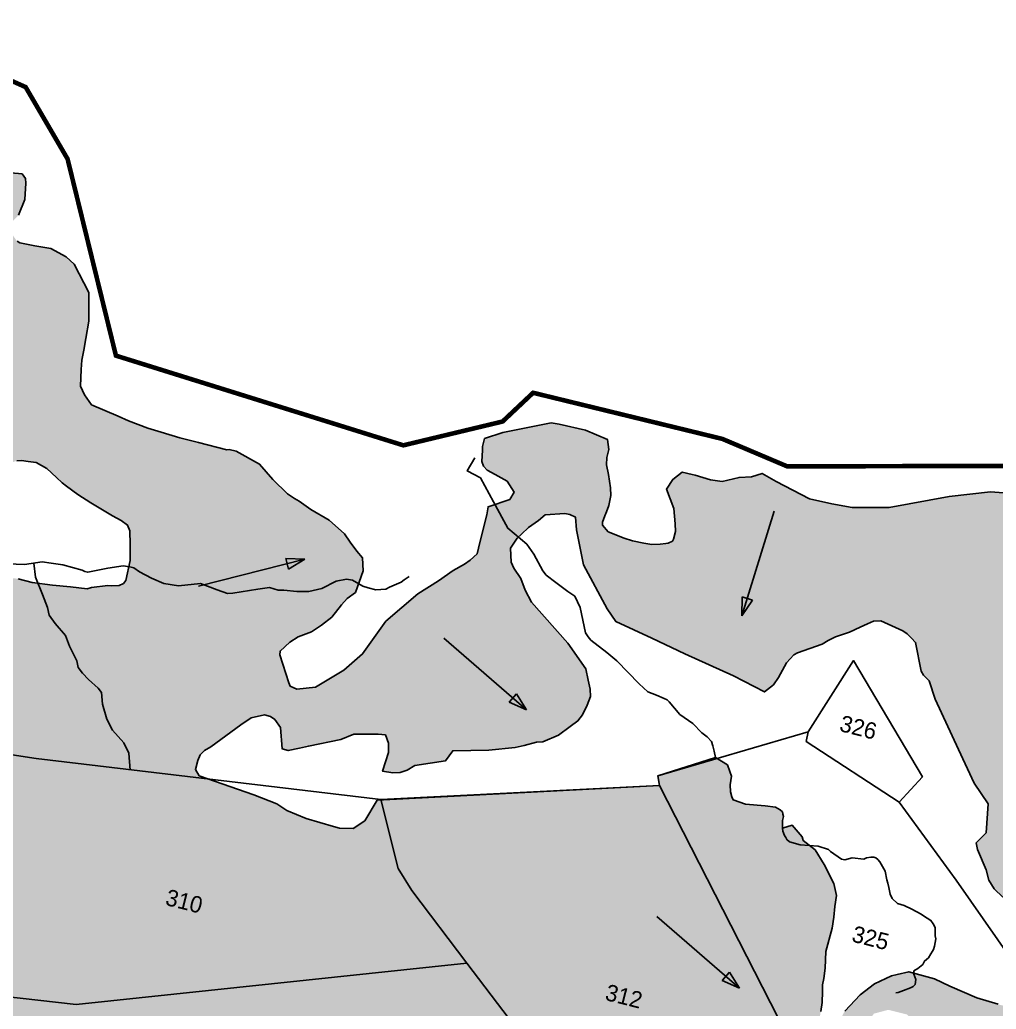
# Model space of a CAD drawing. Header units: metres. Extents: x 280662 to 285650, y 2029064 to 2031945.
# Drawn here: x 282844 to 283896, y 2030566 to 2031634 of the extents above; entities that cross this region are included whole.
import ezdxf
from ezdxf.enums import TextEntityAlignment as Align

# ---------------------------------------------------------------- set-up
doc = ezdxf.new("R2010")
doc.units = ezdxf.units.M
doc.header["$MEASUREMENT"] = 0
for name, color, linetype in [('LINE_WATER', 4, 'Continuous'), ('POLY_HATCH', 12, 'Continuous'), ('POLY_PARCEL', 6, 'Continuous'), ('SYM_ARROW', 1, 'Continuous'), ('TEXT_PARCEL', 7, 'Continuous'), ('V_BOUND_LINE', 7, 'Continuous')]:
    doc.layers.add(name, color=color, linetype=linetype)
doc.styles.add('TEXT_MAP', font='KRDEV050.TTF', dxfattribs={"height": 2.5})
pattern_1 = [(0, (286838.848, 2030038.3504), (1.25, 1.25), [1.25, -1.25]), (90, (286840.098, 2030038.3504), (-1.25, 1.25), [1.25, -1.25])]

# ---------------------------------------------------------------- blocks, each defined once
blk = doc.blocks.new('ARROWASPECT')
h = blk.add_hatch(color=256)
h.paths.add_polyline_path([(2.85, -2.85), (3.72, -1.98), (0, 0)])
h.paths.add_polyline_path([(0, 0), (1.98, -3.72), (2.85, -2.85)])
for points in [[(0, 0), (17.15, -17.15)], [(0, 0), (1.98, -3.72)], [(0, 0), (3.72, -1.98)], [(3.72, -1.98), (1.98, -3.72)]]:
    blk.add_lwpolyline(points)
blk = doc.blocks.new('122256566')
at = {"layer": 'POLY_HATCH'}
h = blk.add_hatch(dxfattribs=at)
h.set_pattern_fill('ZIGZAG', color=256, scale=10, style=0)
h.set_pattern_definition(pattern_1)
h.paths.add_polyline_path([(287012.55, 2030296.61), (287011.14, 2030296.61), (287008.99, 2030296.69), (287007.47, 2030296.77), (287005.23, 2030297.01), (287004.03, 2030297.25), (287000.91, 2030297.73), (286999.88, 2030298.61), (286999.24, 2030299.41), (286998.84, 2030301.17), (286998.68, 2030302.21), (286998.6, 2030303.32), (286998.52, 2030304.6), (286998.36, 2030306.52), (286997.59, 2030309.53), (286995.28, 2030312.16), (286994.24, 2030312.72), (286992.4, 2030313.2), (286990.64, 2030313.04), (286988.96, 2030312.96), (286988.64, 2030313.04), (286987.6, 2030313.92), (286987.44, 2030314.56), (286987.68, 2030315.12), (286988.08, 2030315.84), (286988.32, 2030317.68), (286988, 2030319.43), (286987.84, 2030319.91), (286987.36, 2030320.31), (286984.89, 2030319.91), (286983.69, 2030320.31), (286982.73, 2030320.79), (286982.57, 2030321.91), (286981.93, 2030323.83), (286982.73, 2030324.3), (286984.73, 2030325.66), (286983.77, 2030327.26), (286982.97, 2030327.66), (286979.45, 2030328.14), (286977.61, 2030328.22), (286977.37, 2030328.22), (286976.34, 2030328.38), (286975.62, 2030328.38), (286975.22, 2030328.38), (286973.3, 2030328.54), (286973.14, 2030328.54), (286972.02, 2030328.78), (286970.66, 2030329.5), (286970.02, 2030329.74), (286967.46, 2030330.38), (286964.91, 2030331.17), (286962.35, 2030331.33), (286962.11, 2030329.02), (286961.95, 2030325.5), (286962.03, 2030325.42), (286964.11, 2030325.34), (286966.11, 2030325.18), (286967.86, 2030325.18), (286969.94, 2030325.18), (286973.3, 2030325.18), (286975.3, 2030325.18), (286975.86, 2030325.18), (286976.26, 2030325.02), (286976.81, 2030324.7), (286977.05, 2030324.54), (286976.65, 2030324.07), (286975.7, 2030323.19), (286973.86, 2030321.91), (286971.86, 2030320.07), (286972.74, 2030318.95), (286972.18, 2030316.52), (286969.24, 2030301.73), (286970.41, 2030301.51), (286971.05, 2030301.19), (286971.93, 2030301.11), (286972.41, 2030301.11), (286973.37, 2030301.19), (286974.73, 2030301.75), (286975.61, 2030302.31), (286976.25, 2030302.79), (286977.05, 2030303.5), (286977.92, 2030304.38), (286978.8, 2030305.34), (286979.36, 2030305.98), (286980.08, 2030306.94), (286980.64, 2030307.5), (286981.28, 2030308.14), (286982.08, 2030309.1), (286984, 2030311.33), (286985.92, 2030309.66), (286983.6, 2030307.42), (286980.56, 2030303.5), (286978.72, 2030300.71), (286978.32, 2030300.07), (286978, 2030299.35), (286976.89, 2030297.91), (286976.25, 2030297.11), (286975.93, 2030296.32), (286975.05, 2030294.88), (286974.57, 2030294.16), (286974.09, 2030293.36), (286973.85, 2030292.64), (286973.53, 2030291.92), (286972.25, 2030290.32), (286971.85, 2030289.37), (286971.44, 2030288.45), (286971.52, 2030286.13), (286971.6, 2030284.86), (286972.08, 2030283.58), (286972.4, 2030283.02), (286972.88, 2030281.98), (286973.44, 2030281.26), (286973.92, 2030280.86), (286974.72, 2030280.38), (286976.64, 2030279.98), (286977.92, 2030279.98), (286979.36, 2030279.9), (286980.87, 2030279.9), (286983.51, 2030279.9), (286985.35, 2030279.9), (286987.03, 2030279.9), (286987.91, 2030280.06), (286988.71, 2030280.3), (286989.35, 2030280.46), (286989.9, 2030280.78), (286991.26, 2030281.1), (286992.54, 2030281.5), (286993.15, 2030282.54), (286992.51, 2030283.82), (286992.19, 2030284.62), (286991.95, 2030285.18), (286991.87, 2030286.46), (286991.95, 2030287.25), (286992.19, 2030287.65), (286992.59, 2030288.21), (286993.15, 2030288.85), (286993.71, 2030289.33), (286994.51, 2030289.81), (286994.99, 2030289.97), (286995.71, 2030290.05), (286996.59, 2030290.13), (286997.87, 2030289.81), (286999.15, 2030289.09), (286999.87, 2030288.69), (287000.42, 2030288.45), (287001.86, 2030287.89), (287003.46, 2030287.33), (287006.1, 2030286.54), (287007.14, 2030286.3), (287007.94, 2030285.98), (287008.34, 2030285.42), (287008.74, 2030283.98), (287009.14, 2030282.3), (287009.22, 2030280.06), (287009.06, 2030279.67), (287008.66, 2030279.35), (287007.86, 2030279.11), (287007.46, 2030279.03), (287005.78, 2030278.39), (287005.38, 2030278.15), (287003.54, 2030277.91), (287001.62, 2030277.59), (286999.39, 2030277.35), (286997.79, 2030277.35), (286997.15, 2030277.27), (286996.03, 2030277.19), (286994.99, 2030277.19), (286995.05, 2030276.59), (286995.05, 2030275), (286995.37, 2030271.96), (286995.93, 2030268.29), (286996.01, 2030266.13), (286996.09, 2030264.37), (286996.01, 2030262.54), (286996.17, 2030260.22), (286996.78, 2030258.07), (286994.24, 2030257.82), (286994.89, 2030253.83), (286994.25, 2030253.75), (286993.53, 2030253.75), (286993.21, 2030253.83), (286989.85, 2030254.07), (286989.61, 2030254.15), (286988.17, 2030254.15), (286985.78, 2030253.27), (286984.34, 2030251.75), (286984.02, 2030251.35), (286983.3, 2030250.47), (286982.58, 2030249.68), (286982.1, 2030249.04), (286980.5, 2030248.48), (286979.62, 2030248.08), (286978.1, 2030247.6), (286976.83, 2030247.6), (286975.95, 2030247.6), (286975.79, 2030247.68), (286974.67, 2030247.84), (286974.35, 2030247.84), (286973.3, 2030248.45), (286972.75, 2030249.28), (286972.43, 2030249.6), (286972.11, 2030249.99), (286971.63, 2030250.55), (286971.23, 2030251.03), (286970.91, 2030251.19), (286969.39, 2030251.67), (286967.48, 2030251.91), (286966.12, 2030251.91), (286964.6, 2030252.15), (286964.2, 2030252.23), (286963.56, 2030252.39), (286963, 2030252.55), (286962.52, 2030252.79), (286962.2, 2030253.03), (286961.88, 2030253.43), (286961.96, 2030254.95), (286962.04, 2030255.59), (286962.12, 2030256.07), (286962.6, 2030256.94), (286963.16, 2030257.58), (286963.64, 2030258.14), (286964.28, 2030258.78), (286965.16, 2030259.5), (286966.52, 2030259.82), (286966.76, 2030259.66), (286967.4, 2030259.02), (286967.79, 2030258.22), (286968.03, 2030257.5), (286968.51, 2030255.83), (286968.91, 2030255.51), (286969.23, 2030255.75), (286969.31, 2030255.91), (286969.47, 2030256.31), (286969.63, 2030257.5), (286969.63, 2030258.27), (286970.27, 2030259.18), (286970.75, 2030260.14), (286971.15, 2030260.54), (286971.71, 2030261.18), (286972.27, 2030261.58), (286972.99, 2030262.14), (286973.87, 2030262.38), (286974.19, 2030262.3), (286974.51, 2030262.22), (286974.91, 2030261.98), (286975.47, 2030261.58), (286975.87, 2030261.42), (286976.27, 2030261.1), (286976.75, 2030260.38), (286977.31, 2030259.98), (286978.66, 2030259.74), (286979.06, 2030259.9), (286980.1, 2030260.3), (286980.98, 2030260.78), (286981.54, 2030261.18), (286982.1, 2030261.58), (286982.9, 2030262.14), (286983.46, 2030262.54), (286984.82, 2030263.49), (286985.62, 2030263.97), (286986.42, 2030264.37), (286987.06, 2030264.53), (286987.93, 2030264.93), (286988.65, 2030265.17), (286989.45, 2030265.41), (286990.33, 2030265.73), (286990.81, 2030265.97), (286991.29, 2030266.37), (286991.77, 2030266.77), (286992.09, 2030267.89), (286992.39, 2030269.5), (286991.91, 2030269.74), (286991.59, 2030269.98), (286991.27, 2030270.3), (286990.87, 2030270.7), (286990.31, 2030271.18), (286990.07, 2030271.42), (286989.11, 2030272.14), (286988.55, 2030272.54), (286987.51, 2030272.86), (286986.95, 2030273.09), (286986.63, 2030273.25), (286986.15, 2030273.41), (286985.27, 2030273.65), (286984.39, 2030273.89), (286983.03, 2030274.13), (286981.92, 2030274.29), (286980.64, 2030274.45), (286979.36, 2030274.45), (286978.4, 2030274.45), (286977.2, 2030274.53), (286976.16, 2030274.61), (286975.6, 2030274.77), (286974.64, 2030275.01), (286974.24, 2030275.17), (286973.04, 2030275.57), (286972.64, 2030275.89), (286972.17, 2030276.21), (286971.53, 2030276.61), (286970.89, 2030277.25), (286970.49, 2030277.73), (286969.13, 2030278.37), (286968.57, 2030278.53), (286968.41, 2030278.21), (286968.25, 2030277.81), (286967.85, 2030277.01), (286967.13, 2030276.61), (286966.33, 2030276.21), (286965.85, 2030275.97), (286964.57, 2030275.73), (286964.01, 2030275.57), (286963.69, 2030275.41), (286962.65, 2030275.25), (286961.46, 2030275.01), (286959.86, 2030274.85), (286957.86, 2030274.37), (286954.74, 2030273.09), (286953.78, 2030271.74), (286952.03, 2030270.06), (286950.99, 2030267.1), (286948.82, 2030260.29), (286948.18, 2030257.26), (286947.54, 2030254.78), (286947.54, 2030253.34), (286947.78, 2030250.07), (286948.26, 2030246.47), (286949.3, 2030244), (286949.94, 2030243.2), (286950.26, 2030242.64), (286951.37, 2030241.76), (286952.65, 2030241.28), (286953.53, 2030241.04), (286953.13, 2030238.91), (286952.41, 2030237.55), (286951.53, 2030235.4), (286950.81, 2030232.36), (286950.81, 2030230.45), (286950.81, 2030229.81), (286951.37, 2030227.57), (286952.33, 2030226.05), (286952.73, 2030225.65), (286954.65, 2030224.85), (286955.21, 2030224.13), (286955.29, 2030223.74), (286955.37, 2030222.86), (286954.89, 2030221.1), (286954.01, 2030219.9), (286954.89, 2030218.94), (286957.05, 2030216.71), (286959.21, 2030215.91), (286961.6, 2030215.03), (286963.28, 2030214.79), (286964.16, 2030214.63), (286964.72, 2030214.63), (286965.68, 2030214.79), (286966.32, 2030215.03), (286966.72, 2030215.11), (286967.04, 2030215.19), (286968.56, 2030215.35), (286969.52, 2030215.35), (286970.32, 2030215.03), (286972.2, 2030214.3), (286972.68, 2030214.7), (286973.32, 2030215.25), (286974.04, 2030215.89), (286974.84, 2030217.01), (286975.64, 2030217.65), (286976.04, 2030217.97), (286976.6, 2030218.21), (286976.92, 2030218.21), (286977.4, 2030218.29), (286978.04, 2030218.21), (286978.76, 2030217.17), (286979.15, 2030216.37), (286979.47, 2030216.13), (286980.11, 2030215.89), (286981.31, 2030215.65), (286982.35, 2030215.65), (286982.99, 2030215.65), (286983.63, 2030215.73), (286984.27, 2030215.89), (286985.31, 2030215.89), (286986.03, 2030215.89), (286986.83, 2030215.81), (286987.39, 2030215.81), (286988.27, 2030215.89), (286988.83, 2030215.89), (286989.3, 2030215.97), (286989.86, 2030216.13), (286990.58, 2030216.29), (286991.38, 2030216.61), (286993.06, 2030216.69), (286993.86, 2030216.77), (286995.3, 2030216.77), (286995.78, 2030216.77), (286997.78, 2030216.61), (286999.13, 2030216.62), (286999.93, 2030217.51), (287001.77, 2030218.09), (287003.46, 2030218.51), (287005.19, 2030218.93), (287008.23, 2030219.96), (287010.43, 2030220.77), (287011.9, 2030221.4), (287013.22, 2030222.09)])
h = blk.add_hatch(dxfattribs=at)
h.set_pattern_fill('ZIGZAG', color=256, scale=10, style=0)
h.set_pattern_definition(pattern_1)
h.paths.add_polyline_path([(287094.31, 2030253.06), (287094.2, 2030254.06), (287093.94, 2030255.22), (287093.78, 2030255.95), (287093.73, 2030256.64), (287093.62, 2030257.79), (287093.24, 2030259.56), (287093.29, 2030262.19), (287093.18, 2030263.4), (287092.97, 2030264.55), (287092.87, 2030265.76), (287092.24, 2030266.97), (287090.71, 2030268.71), (287089.4, 2030270.02), (287087.87, 2030270.71), (287087.66, 2030271.07), (287086.29, 2030272.02), (287085.35, 2030271.45), (287085.12, 2030272.27), (287085.12, 2030272.72), (287085.02, 2030272.93), (287084.89, 2030273.17), (287084.62, 2030273.31), (287084.03, 2030273.49), (287082.9, 2030273.36), (287080.77, 2030272.99), (287079.36, 2030273.13), (287079.14, 2030273.4), (287078.86, 2030273.9), (287078.64, 2030274.62), (287078.55, 2030275.58), (287078.27, 2030276.03), (287077.82, 2030276.66), (287076.37, 2030277.12), (287070.76, 2030273.66), (287071.2, 2030272.67), (287041.73, 2030263.55), (287040.95, 2030261.04), (287039.94, 2030259.92), (287038.49, 2030259.58), (287037.81, 2030259.58), (287034.68, 2030259.69), (287032.43, 2030260.03), (287031.2, 2030260.48), (287028.51, 2030260.81), (287022.23, 2030261.37), (287021.67, 2030261.93), (287021.67, 2030262.94), (287021.78, 2030263.61), (287022.12, 2030264.17), (287022.68, 2030264.73), (287025.26, 2030267.87), (287026.16, 2030268.88), (287027.5, 2030269.55), (287028.17, 2030269.55), (287028.73, 2030269.33), (287029.52, 2030268.66), (287030.3, 2030266.42), (287030.98, 2030266.42), (287032.1, 2030266.98), (287032.99, 2030267.42), (287036.25, 2030268.99), (287037.48, 2030269.89), (287040.06, 2030270.56), (287040.84, 2030270.67), (287041.4, 2030269.89), (287041.63, 2030268.88), (287041.51, 2030266.75), (287042.64, 2030266.86), (287043.42, 2030267.09), (287044.09, 2030267.54), (287044.77, 2030268.21), (287047.9, 2030269.55), (287048.38, 2030270.81), (287052.19, 2030271.82), (287054.88, 2030272.83), (287055.78, 2030273.28), (287057.01, 2030273.95), (287057.68, 2030274.17), (287059.14, 2030275.29), (287060.15, 2030276.52), (287060.82, 2030277.31), (287061.16, 2030278.09), (287061.38, 2030279.21), (287061.5, 2030280.22), (287061.27, 2030281.01), (287060.82, 2030281.9), (287060.26, 2030283.02), (287057.68, 2030285.26), (287052.75, 2030288.63), (287051.74, 2030289.75), (287050.96, 2030290.87), (287049.95, 2030291.76), (287049.5, 2030292.32), (287049.05, 2030293.78), (287049.5, 2030295.01), (287049.84, 2030295.57), (287050.4, 2030296.47), (287051.29, 2030297.48), (287051.85, 2030298.26), (287053.87, 2030298.93), (287054.43, 2030298.93), (287055.1, 2030298.82), (287055.55, 2030297.48), (287057.23, 2030294), (287060.93, 2030289.97), (287062.17, 2030288.85), (287066.43, 2030288.07), (287070.35, 2030287.28), (287076.07, 2030286.27), (287079.77, 2030285.38), (287080.55, 2030286.38), (287080.89, 2030287.28), (287081.34, 2030289.07), (287081.9, 2030290.08), (287082.23, 2030290.42), (287084.59, 2030291.99), (287085.15, 2030292.55), (287085.82, 2030293.11), (287086.49, 2030293.56), (287087.17, 2030294), (287088.18, 2030294.79), (287088.85, 2030295.35), (287089.41, 2030295.8), (287090.19, 2030296.02), (287092.77, 2030295.57), (287093.33, 2030295.35), (287093.89, 2030295.01), (287094.45, 2030294.68), (287095.8, 2030291.76), (287096.14, 2030291.43), (287096.92, 2030290.98), (287098.04, 2030289.19), (287101.85, 2030284.48), (287104.43, 2030281.34), (287106.45, 2030279.55), (287107.01, 2030276.41), (287106.23, 2030275.07), (287106.56, 2030274.4), (287108.02, 2030272.49), (287108.58, 2030271.48), (287109.36, 2030270.7), (287110.49, 2030270.03), (287112.06, 2030268.79), (287112.62, 2030268.46), (287113.18, 2030267.9), (287113.63, 2030265.88), (287114.4, 2030265.4), (287116.88, 2030265.64), (287121.12, 2030266.44), (287123.91, 2030267.8), (287123.91, 2030268.2), (287123.91, 2030268.84), (287123.36, 2030270.67), (287123.12, 2030272.35), (287122.96, 2030273.47), (287123.04, 2030274.19), (287123.91, 2030275.23), (287125.75, 2030277.07), (287126.79, 2030278.18), (287128.15, 2030275.55), (287131.27, 2030271.07), (287134.62, 2030268.44), (287137.87, 2030267.4), (287140.11, 2030267.56), (287141.31, 2030267.72), (287142.99, 2030268.04), (287144.34, 2030268.28), (287146.18, 2030268.52), (287146.98, 2030268.36), (287148.74, 2030267.8), (287151.3, 2030266.45), (287153.22, 2030266.05), (287154.41, 2030265.97), (287155.05, 2030266.21), (287156.25, 2030266.45), (287157.77, 2030266.29), (287158.42, 2030263.53), (287160.18, 2030263.15), (287160.49, 2030263.73), (287161.21, 2030263.89), (287161.61, 2030263.97), (287162.01, 2030264.13), (287162.73, 2030264.53), (287163.21, 2030264.77), (287164, 2030265.25), (287164.72, 2030265.57), (287165.6, 2030265.97), (287166.56, 2030266.69), (287167.2, 2030267.09), (287168.4, 2030267.72), (287169.51, 2030268.61), (287139.66, 2030313.76), (287137.06, 2030313.33), (287133.86, 2030312.46), (287131.63, 2030312.38), (287131.07, 2030312.54), (287130.43, 2030312.94), (287129.55, 2030313.57), (287127.98, 2030315.33), (287126.54, 2030314.05), (287124.54, 2030313.09), (287123.66, 2030312.54), (287122.63, 2030312.46), (287121.99, 2030312.69), (287121.67, 2030312.93), (287120.95, 2030313.73), (287120.07, 2030314.85), (287119.03, 2030315.65), (287117.59, 2030315.17), (287115.11, 2030313.81), (287112.24, 2030312.93), (287110.4, 2030312.85), (287107.36, 2030313.25), (287104.72, 2030312.93), (287102.09, 2030313.25), (287098.33, 2030312.62), (287094.09, 2030311.02), (287088.02, 2030308.22), (287084.1, 2030307.26), (287081.87, 2030307.1), (287079.39, 2030307.02), (287075.39, 2030307.98), (287073.67, 2030308.44), (287072.63, 2030307.81), (287071.35, 2030307.41), (287069.67, 2030306.53), (287068.39, 2030306.37), (287066.64, 2030306.45), (287066.32, 2030306.45), (287065.2, 2030306.45), (287064.4, 2030305.41), (287064, 2030304.21), (287065.28, 2030302.37), (287065.84, 2030300.78), (287066.08, 2030299.98), (287066.08, 2030298.92), (287065.6, 2030298.54), (287065.36, 2030298.46), (287064.8, 2030298.22), (287063.92, 2030297.98), (287063.04, 2030297.9), (287061.76, 2030297.82), (287060.8, 2030297.9), (287058.96, 2030298.14), (287058.17, 2030298.7), (287058.09, 2030299.02), (287058.17, 2030299.74), (287058.25, 2030300.22), (287058.32, 2030300.94), (287058.25, 2030302.05), (287058.01, 2030302.85), (287057.45, 2030304.21), (287056.97, 2030305.17), (287056.81, 2030305.97), (287056.81, 2030306.85), (287056.41, 2030307.89), (287053.85, 2030308.28), (287050.89, 2030308.21), (287050.01, 2030308.13), (287045.14, 2030305.81), (287043.38, 2030304.69), (287043.38, 2030303.81), (287043.46, 2030303.41), (287043.7, 2030302.21), (287044.02, 2030301.73), (287044.5, 2030301.42), (287045.46, 2030301.18), (287046.9, 2030300.78), (287047.94, 2030299.82), (287047.67, 2030298.93), (287045.59, 2030297.57), (287045.67, 2030296.69), (287045.67, 2030293.58), (287045.67, 2030292.3), (287045.11, 2030291.42), (287044.63, 2030290.86), (287043.59, 2030289.9), (287042.31, 2030288.39), (287040.47, 2030286.47), (287037.84, 2030282.72), (287036.24, 2030278.64), (287034.72, 2030276.4), (287032.16, 2030273.85), (287030.25, 2030273.13), (287029.45, 2030273.29), (287029.21, 2030273.61), (287027.53, 2030276.32), (287027.45, 2030276.72), (287028.25, 2030277.92), (287028.97, 2030278.72), (287030.25, 2030279.6), (287031.12, 2030280.56), (287032, 2030281.68), (287032.72, 2030283.27), (287033.12, 2030284.07), (287033.84, 2030284.95), (287034.08, 2030287.43), (287033.68, 2030288.79), (287032.88, 2030289.35), (287031.92, 2030290.14), (287031.12, 2030290.86), (287029.13, 2030291.9), (287026.89, 2030292.54), (287025.45, 2030293.1), (287024.89, 2030293.26), (287024.01, 2030293.58), (287022.09, 2030294.7), (287020.26, 2030295.97), (287017.46, 2030296.69), (287016.66, 2030296.69), (287016.42, 2030296.61), (287013.22, 2030296.61), (287012.55, 2030296.61), (287013.22, 2030222.09), (287013.53, 2030222.24), (287014.74, 2030222.67), (287015.85, 2030223.03), (287016.9, 2030223.4), (287018.48, 2030224.03), (287019, 2030224.19), (287019.69, 2030224.45), (287020.16, 2030224.61), (287021.37, 2030224.61), (287022.58, 2030224.14), (287024.37, 2030224.14), (287024.95, 2030224.03), (287026.05, 2030223.93), (287027, 2030224.03), (287027.47, 2030224.24), (287027.74, 2030224.45), (287027.95, 2030225.14), (287027.92, 2030225.59), (287027.39, 2030227.95), (287027.13, 2030229.42), (287027.39, 2030229.9), (287027.92, 2030230.27), (287028.71, 2030230.84), (287030.13, 2030231.95), (287032.12, 2030233.42), (287033.39, 2030233.95), (287035.18, 2030234.74), (287036.12, 2030235.05), (287037.54, 2030235.26), (287038.12, 2030235.26), (287039.71, 2030235.15), (287040.17, 2030234.68), (287040.35, 2030234.1), (287040.23, 2030233.42), (287039.8, 2030231.79), (287039.44, 2030230.06), (287039.75, 2030229.79), (287041.17, 2030228.37), (287042.38, 2030227.11), (287042.8, 2030227.01), (287043.33, 2030227.06), (287044.12, 2030227.16), (287045.75, 2030227.37), (287046.7, 2030227.53), (287047.12, 2030227.48), (287047.38, 2030227.32), (287047.49, 2030226.4), (287047.38, 2030225.4), (287047.12, 2030222.93), (287046.85, 2030222.29), (287045.91, 2030220.77), (287045.38, 2030220.03), (287044.64, 2030219.3), (287043.96, 2030218.93), (287043.07, 2030218.61), (287044.01, 2030218.09), (287044.64, 2030217.62), (287045.54, 2030217.88), (287045.96, 2030218.09), (287046.7, 2030218.67), (287047.12, 2030218.98), (287047.54, 2030219.51), (287047.91, 2030220.03), (287048.17, 2030220.82), (287048.38, 2030221.45), (287048.54, 2030222.19), (287048.64, 2030223.4), (287048.69, 2030224.35), (287048.8, 2030225.29), (287048.91, 2030225.66), (287049.43, 2030226.03), (287049.8, 2030226.4), (287050.38, 2030226.76), (287051.96, 2030228.08), (287055.76, 2030231.85), (287056.18, 2030232.16), (287057.23, 2030232.79), (287059.07, 2030234.16), (287059.6, 2030234.63), (287060.18, 2030235.42), (287061.07, 2030236.52), (287061.54, 2030237.21), (287061.86, 2030237.26), (287062.02, 2030237.21), (287062.23, 2030237.16), (287062.75, 2030236.74), (287062.91, 2030236.42), (287062.7, 2030234.89), (287062.49, 2030233.48), (287062.02, 2030231.37), (287060.86, 2030229.53), (287059.44, 2030228.69), (287060.97, 2030227.74), (287061.28, 2030227.85), (287061.65, 2030228.27), (287061.91, 2030228.59), (287062.33, 2030229.16), (287062.6, 2030229.58), (287062.86, 2030230.16), (287063.17, 2030230.85), (287063.44, 2030231.79), (287063.7, 2030232.63), (287063.81, 2030233.26), (287063.91, 2030234.05), (287063.91, 2030235.05), (287064.38, 2030236.84), (287064.86, 2030237.58), (287065.33, 2030239.52), (287066, 2030240.62), (287067.66, 2030239.35), (287068.7, 2030238.47), (287069.3, 2030238), (287071.3, 2030236.68), (287073.46, 2030235.26), (287074.46, 2030234.74), (287076.14, 2030234.37), (287077.3, 2030234.26), (287078.47, 2030234.2), (287078.83, 2030234.89), (287079.29, 2030235.53), (287079.08, 2030236.52), (287079.08, 2030236.89), (287079.14, 2030237.16), (287079.19, 2030237.63), (287079.4, 2030238.31), (287079.87, 2030238.89), (287080.24, 2030239.36), (287080.51, 2030239.47), (287081.08, 2030239.78), (287081.72, 2030240.1), (287082.24, 2030240.42), (287082.61, 2030240.63), (287083.03, 2030240.78), (287083.4, 2030240.94), (287084.03, 2030241.31), (287084.77, 2030241.83), (287084.98, 2030242.04), (287085.56, 2030242.52), (287087.45, 2030243.2), (287088.29, 2030243.57), (287089.82, 2030244.1), (287091.62, 2030245.12), (287091.99, 2030245.54), (287092.31, 2030246.02), (287093.67, 2030246.65), (287095.04, 2030247.54), (287096.2, 2030248.12), (287096.88, 2030248.75), (287097.78, 2030249.75), (287098.46, 2030250.43), (287099.09, 2030251.75), (287099.46, 2030252.96), (287099.99, 2030254.27), (287101.41, 2030255.06), (287103.51, 2030255.06), (287104.88, 2030254.32), (287107.35, 2030254.06), (287108.88, 2030253.43), (287112.09, 2030252.53), (287114.45, 2030252.32), (287117.22, 2030252.07), (287117.08, 2030253.32), (287117.19, 2030257.06), (287116.82, 2030258.06), (287116.29, 2030258.74), (287114.98, 2030258.58), (287112.87, 2030258.58), (287110.45, 2030258.69), (287107.3, 2030259.21), (287105.46, 2030259.58), (287102.56, 2030259.63), (287101.41, 2030259.05), (287100.83, 2030258.74), (287099.25, 2030257.42), (287098.04, 2030255.9), (287096.83, 2030253.74), (287096.2, 2030251.22), (287095.46, 2030250.06), (287094.88, 2030250.12), (287094.73, 2030250.33), (287094.57, 2030250.8), (287094.57, 2030251.27), (287094.36, 2030252.43)])
at = {"layer": 'LINE_WATER'}
for points in [[(287042.88, 2030302.38), (287042.42, 2030300.8), (287044, 2030300.41), (287046.01, 2030298.22), (287048.23, 2030295.82), (287050.68, 2030294.64), (287051.68, 2030293.78), (287053.08, 2030292.24), (287053.58, 2030291.88), (287054.76, 2030291.38), (287056.3, 2030290.75), (287057.16, 2030290.43), (287058.02, 2030289.39), (287059.25, 2030286.85), (287059.66, 2030286.48), (287060.02, 2030286.21), (287062.06, 2030285.35), (287063.33, 2030284.72), (287066.3, 2030282.87), (287067.44, 2030282.28), (287068.43, 2030282.15), (287069.34, 2030282.01), (287069.7, 2030281.92), (287069.98, 2030281.79), (287071.43, 2030280.74), (287073.06, 2030280.11), (287074.24, 2030279.38), (287074.92, 2030279.11), (287075.51, 2030278.7), (287075.78, 2030278.3), (287076.05, 2030277.75), (287076.37, 2030277.12), (287077.82, 2030276.66), (287078.27, 2030276.03), (287078.55, 2030275.58), (287078.64, 2030274.62), (287078.86, 2030273.9), (287079.14, 2030273.4), (287079.36, 2030273.13), (287080.77, 2030272.99), (287082.9, 2030273.36), (287084.03, 2030273.49), (287084.62, 2030273.31), (287084.89, 2030273.17), (287085.12, 2030272.72), (287085.12, 2030272.27), (287085.35, 2030271.45), (287085.48, 2030271.13), (287085.76, 2030270.73), (287085.94, 2030270.55), (287086.12, 2030270.36), (287086.44, 2030270.18), (287087.66, 2030270.14), (287089.61, 2030270.5), (287090.79, 2030270.41), (287091.06, 2030270.27), (287092.42, 2030269.73), (287092.79, 2030269.77), (287093.51, 2030270.18), (287094.78, 2030270.36), (287095.01, 2030270.55), (287095.46, 2030270.73), (287095.78, 2030270.82), (287096, 2030270.82), (287096.28, 2030270.68), (287096.55, 2030270.5), (287097.36, 2030269.65), (287097.77, 2030268.79), (287097.95, 2030268.43), (287098.17, 2030268.02), (287098.49, 2030267.34), (287098.85, 2030266.94), (287099.53, 2030266.57), (287100.3, 2030266.53), (287101.21, 2030266.35), (287102.3, 2030266.07), (287102.62, 2030265.94), (287103.52, 2030265.67), (287103.84, 2030265.35), (287104.16, 2030265.03), (287104.2, 2030264.9), (287104.39, 2030264.13), (287104.52, 2030263.85), (287104.57, 2030263.45), (287104.57, 2030263.04), (287104.57, 2030262.67), (287104.52, 2030262.45), (287104.39, 2030262.13), (287104.25, 2030261.63), (287103.93, 2030261.18), (287103.84, 2030260.77), (287103.43, 2030260.23), (287103.07, 2030259.86), (287103.16, 2030259.5), (287103.52, 2030259), (287103.57, 2030258.46), (287103.43, 2030258.19), (287103.16, 2030257.96), (287102.48, 2030257.51), (287101.98, 2030257.15), (287101.76, 2030257.05)], [(286995.35, 2030278.44), (286998.09, 2030279.04), (286999.89, 2030279.8), (287000.88, 2030279.91), (287002.14, 2030280.02), (287004.33, 2030279.97), (287004.65, 2030279.91), (287004.98, 2030279.91), (287007.01, 2030280.9), (287008.54, 2030281.55), (287009.31, 2030281.61), (287009.74, 2030281.61), (287010.45, 2030281.34), (287011.88, 2030281.01), (287013.35, 2030280.75), (287014.93, 2030280.91), (287017.23, 2030281.73), (287019.15, 2030281.51), (287020.35, 2030281.4), (287020.9, 2030281.57), (287023.42, 2030282.66), (287024.62, 2030283.15), (287025.6, 2030283.1), (287026.21, 2030283.26), (287027.63, 2030283.48), (287028.89, 2030283.81), (287030.2, 2030284.46), (287031.51, 2030285.61), (287032.55, 2030286.1), (287033.21, 2030286.16), (287034.47, 2030285.83), (287035.07, 2030285.78), (287035.94, 2030285.78), (287036.98, 2030286.1), (287037.31, 2030286.43), (287038.41, 2030287.25), (287038.68, 2030287.58), (287039.12, 2030288.07)], [(286999.02, 2030279.44), (286999.58, 2030277.99), (287000.78, 2030276.35), (287001.66, 2030275.09), (287002.04, 2030274.33), (287002.92, 2030273.62), (287004.34, 2030272.63), (287005.05, 2030271.59), (287006.2, 2030270.23), (287006.53, 2030269.57), (287007.13, 2030269.08), (287007.95, 2030268.59), (287009.21, 2030267.93), (287009.65, 2030267.55), (287010.09, 2030266.34), (287010.96, 2030264.87), (287011.84, 2030263.88), (287013.37, 2030262.84), (287014.19, 2030261.86), (287014.78, 2030260.12)]]:
    blk.add_lwpolyline(points, dxfattribs=at)
at = {"layer": 'POLY_HATCH'}
for points in [[(286997.79, 2030277.35), (286999.39, 2030277.35), (287001.62, 2030277.59), (287003.54, 2030277.91), (287005.38, 2030278.15), (287005.78, 2030278.39), (287007.46, 2030279.03), (287007.86, 2030279.11), (287008.66, 2030279.35), (287009.06, 2030279.67), (287009.22, 2030280.06), (287009.14, 2030282.3), (287008.74, 2030283.98), (287008.34, 2030285.42), (287007.94, 2030285.98), (287007.14, 2030286.3), (287006.1, 2030286.54), (287003.46, 2030287.33), (287001.86, 2030287.89), (287000.42, 2030288.45), (286999.87, 2030288.69), (286999.15, 2030289.09), (286997.87, 2030289.81), (286996.59, 2030290.13), (286995.71, 2030290.05), (286994.99, 2030289.97), (286994.51, 2030289.81)], [(286984.89, 2030319.91), (286987.36, 2030320.31), (286987.84, 2030319.91), (286988, 2030319.43), (286988.32, 2030317.68), (286988.08, 2030315.84)], [(286988.64, 2030313.04), (286988.96, 2030312.96), (286990.64, 2030313.04), (286992.4, 2030313.2), (286994.24, 2030312.72), (286995.28, 2030312.16), (286997.59, 2030309.53), (286998.36, 2030306.52), (286998.52, 2030304.6), (286998.6, 2030303.32), (286998.68, 2030302.21), (286998.84, 2030301.17), (286999.24, 2030299.41), (286999.88, 2030298.61), (287000.91, 2030297.73), (287004.03, 2030297.25), (287005.23, 2030297.01), (287007.47, 2030296.77), (287008.99, 2030296.69), (287011.14, 2030296.61), (287013.22, 2030296.61), (287016.42, 2030296.61), (287016.66, 2030296.69), (287017.46, 2030296.69), (287020.26, 2030295.97), (287022.09, 2030294.7), (287024.01, 2030293.58), (287024.89, 2030293.26), (287025.45, 2030293.1), (287026.89, 2030292.54), (287029.13, 2030291.9), (287031.12, 2030290.86), (287031.92, 2030290.14), (287032.88, 2030289.35), (287033.68, 2030288.79), (287034.08, 2030287.43), (287033.84, 2030284.95), (287033.12, 2030284.07), (287032.72, 2030283.27), (287032, 2030281.68), (287031.12, 2030280.56), (287030.25, 2030279.6), (287028.97, 2030278.72), (287028.25, 2030277.92), (287027.45, 2030276.72), (287027.53, 2030276.32), (287029.21, 2030273.61), (287029.45, 2030273.29), (287030.25, 2030273.13), (287032.16, 2030273.85), (287034.72, 2030276.4), (287036.24, 2030278.64), (287037.84, 2030282.72), (287040.47, 2030286.47), (287042.31, 2030288.39), (287043.59, 2030289.9), (287044.63, 2030290.86), (287045.11, 2030291.42), (287045.67, 2030292.3), (287045.67, 2030293.58), (287045.67, 2030296.69), (287045.59, 2030297.57), (287047.67, 2030298.93), (287047.94, 2030299.82), (287046.9, 2030300.78), (287045.46, 2030301.18), (287044.5, 2030301.42), (287044.02, 2030301.73), (287043.7, 2030302.21), (287043.46, 2030303.41), (287043.38, 2030303.81), (287043.38, 2030304.69), (287045.14, 2030305.81), (287050.01, 2030308.13), (287050.89, 2030308.21), (287053.85, 2030308.28), (287056.41, 2030307.89), (287056.81, 2030306.85), (287056.81, 2030305.97), (287056.97, 2030305.17), (287057.45, 2030304.21), (287058.01, 2030302.85), (287058.25, 2030302.05), (287058.32, 2030300.94), (287058.25, 2030300.22), (287058.17, 2030299.74), (287058.09, 2030299.02), (287058.17, 2030298.7), (287058.96, 2030298.14), (287060.8, 2030297.9), (287061.76, 2030297.82), (287063.04, 2030297.9), (287063.92, 2030297.98), (287064.8, 2030298.22), (287065.36, 2030298.46), (287065.6, 2030298.54), (287066, 2030298.86), (287066.08, 2030299.1), (287066.08, 2030299.98), (287065.84, 2030300.78), (287065.28, 2030302.37), (287064, 2030304.21), (287064.4, 2030305.41), (287065.2, 2030306.45), (287066.32, 2030306.45), (287066.64, 2030306.45), (287068.39, 2030306.37), (287069.67, 2030306.53), (287071.35, 2030307.41), (287072.63, 2030307.81), (287073.67, 2030308.44), (287075.39, 2030307.98), (287079.39, 2030307.02), (287081.87, 2030307.1), (287084.1, 2030307.26), (287088.02, 2030308.22), (287094.09, 2030311.02), (287098.33, 2030312.62), (287102.09, 2030313.25)], [(287110.49, 2030270.03), (287109.36, 2030270.7), (287108.58, 2030271.48), (287108.02, 2030272.49), (287106.56, 2030274.4), (287106.23, 2030275.07), (287107.01, 2030276.41), (287106.45, 2030279.55), (287104.43, 2030281.34), (287101.85, 2030284.48), (287098.04, 2030289.19), (287096.92, 2030290.98), (287096.14, 2030291.43), (287095.8, 2030291.76), (287094.45, 2030294.68), (287093.89, 2030295.01), (287093.33, 2030295.35), (287092.77, 2030295.57), (287090.19, 2030296.02), (287089.41, 2030295.8), (287088.85, 2030295.35), (287088.18, 2030294.79), (287087.17, 2030294), (287086.49, 2030293.56), (287085.82, 2030293.11), (287085.15, 2030292.55), (287084.59, 2030291.99), (287082.23, 2030290.42), (287081.9, 2030290.08), (287081.34, 2030289.07), (287080.89, 2030287.28), (287080.55, 2030286.38), (287079.77, 2030285.38), (287076.07, 2030286.27), (287070.35, 2030287.28), (287066.43, 2030288.07), (287062.17, 2030288.85), (287060.93, 2030289.97), (287057.23, 2030294), (287055.55, 2030297.48), (287055.1, 2030298.82), (287054.43, 2030298.93), (287053.87, 2030298.93), (287051.85, 2030298.26), (287051.29, 2030297.48), (287050.4, 2030296.47), (287049.84, 2030295.57), (287049.5, 2030295.01), (287049.05, 2030293.78), (287049.5, 2030292.32), (287049.95, 2030291.76), (287050.96, 2030290.87), (287051.74, 2030289.75), (287052.75, 2030288.63), (287057.68, 2030285.26), (287060.26, 2030283.02), (287060.82, 2030281.9), (287061.27, 2030281.01), (287061.5, 2030280.22), (287061.38, 2030279.21), (287061.16, 2030278.09), (287060.82, 2030277.31), (287060.15, 2030276.52), (287059.14, 2030275.29), (287057.68, 2030274.17), (287057.01, 2030273.95), (287055.78, 2030273.28), (287054.88, 2030272.83), (287052.19, 2030271.82), (287048.38, 2030270.81), (287047.9, 2030269.55), (287044.77, 2030268.21), (287044.09, 2030267.54), (287043.42, 2030267.09), (287042.64, 2030266.86), (287041.51, 2030266.75), (287041.63, 2030268.88), (287041.4, 2030269.89), (287040.84, 2030270.67), (287040.06, 2030270.56), (287037.48, 2030269.89), (287036.25, 2030268.99), (287032.99, 2030267.42), (287032.1, 2030266.98), (287030.98, 2030266.42), (287030.3, 2030266.42), (287029.52, 2030268.66), (287028.73, 2030269.33), (287028.17, 2030269.55), (287027.5, 2030269.55), (287026.16, 2030268.88), (287025.26, 2030267.87), (287022.68, 2030264.73), (287022.12, 2030264.17), (287021.78, 2030263.61), (287021.67, 2030262.94), (287021.67, 2030261.93), (287022.23, 2030261.37), (287028.51, 2030260.81), (287031.2, 2030260.48), (287032.43, 2030260.03), (287034.68, 2030259.69), (287037.81, 2030259.58), (287038.49, 2030259.58), (287039.94, 2030259.92), (287040.95, 2030261.04), (287041.73, 2030263.55), (287071.2, 2030272.67), (287070.76, 2030273.66), (287076.37, 2030277.12), (287077.82, 2030276.66), (287078.27, 2030276.03), (287078.55, 2030275.58), (287078.64, 2030274.62), (287078.86, 2030273.9), (287079.14, 2030273.4), (287079.36, 2030273.13), (287080.77, 2030272.99), (287082.9, 2030273.36), (287084.03, 2030273.49), (287084.62, 2030273.31), (287084.89, 2030273.17), (287085.02, 2030272.93), (287085.12, 2030272.72), (287085.12, 2030272.27), (287085.35, 2030271.45), (287086.29, 2030272.02), (287087.66, 2030271.07), (287087.87, 2030270.71), (287089.4, 2030270.02), (287090.71, 2030268.71), (287092.24, 2030266.97), (287092.87, 2030265.76), (287092.97, 2030264.55), (287093.18, 2030263.4), (287093.29, 2030262.19), (287093.24, 2030259.56), (287093.62, 2030257.79), (287093.73, 2030256.64), (287093.78, 2030255.95), (287093.94, 2030255.22), (287094.2, 2030254.06), (287094.31, 2030253.06)], [(287096.83, 2030253.74), (287098.04, 2030255.9), (287099.25, 2030257.42), (287100.83, 2030258.74), (287101.41, 2030259.05), (287102.56, 2030259.63), (287105.46, 2030259.58), (287107.3, 2030259.21), (287110.45, 2030258.69), (287112.87, 2030258.58)]]:
    blk.add_lwpolyline(points, dxfattribs=at)
at = {"layer": 'POLY_PARCEL'}
for points in [[(287085.47, 2030282.32), (287088.36, 2030291.09), (287098.77, 2030280.62), (287097, 2030277.33)], [(287071.2, 2030272.67), (287070.76, 2030273.66), (287085.47, 2030282.32)], [(287097, 2030277.33), (287085.52, 2030281.27), (287085.47, 2030282.32)], [(287097, 2030277.33), (287105.1, 2030270.59), (287124.91, 2030253.48)], [(287042.08, 2030263.7), (287071.2, 2030272.67)], [(287098.52, 2030241.87), (287095.03, 2030245.47), (287071.2, 2030272.67)], [(286994.24, 2030257.82), (287004.51, 2030258.82), (287042.08, 2030263.7)], [(287047.8, 2030254.92), (287045.75, 2030256.88), (287042.08, 2030263.7)], [(287055.57, 2030248.71), (287047.8, 2030254.92)], [(287055.57, 2030248.71), (287015.35, 2030233.84), (286998.97, 2030231.62)], [(287071.07, 2030226.01), (287067.51, 2030239.2), (287055.57, 2030248.71)]]:
    blk.add_lwpolyline(points, dxfattribs=at)
at = {"layer": 'V_BOUND_LINE', "const_width": 0.5}
blk.add_lwpolyline([(287181.47, 2030312.79), (287168.61, 2030321.83), (287140.92, 2030316.17), (287112.97, 2030319.28), (287076.15, 2030309.86), (287068.55, 2030311.03), (287047.29, 2030310.84), (287044.83, 2030306.98), (287034.97, 2030301.8), (287002.16, 2030303.59), (286991.77, 2030323.11), (286985.41, 2030329.59), (286976.36, 2030331.15), (286971.06, 2030330.1)], dxfattribs=at)
at = {"layer": 'SYM_ARROW'}
for p, xscale, yscale, zscale, rotation in [((287075.37, 2030292.82), 0.4929580816622091, 0.4929580816622091, 0.4929580816622091, 132.1470264995968), ((287027.6, 2030287.1), 0.492958081662209, 0.492958081662209, 0.492958081662209, 253.3821004099658), ((287055.1, 2030277.1), 0.4929580816622091, 0.4929580816622091, 0.4929580816622091, 198.293378274076), ((287085.1, 2030253.35), 0.4929580816622091, 0.4929580816622091, 0.4929580816622091, 198.293378274076)]:
    blk.add_blockref('ARROWASPECT', p, dxfattribs=dict(at, xscale=xscale, yscale=yscale, zscale=zscale, rotation=rotation))
at = {"layer": 'TEXT_PARCEL', "style": 'TEXT_MAP'}
for s, p in [('326', (287090.67, 2030284.15)), ('325', (287097.61, 2030262.2)), ('312', (287073.08, 2030249.41)), ('310', (287024.01, 2030247.68))]:
    blk.add_text(s, height=1.8, dxfattribs=at).set_placement(p, align=Align.MIDDLE)

msp = doc.modelspace()

# ---------------------------------------------------------------- block references
at = {"xscale": 9.879166282455152, "yscale": 9.879166282455152, "zscale": 9.879166282455152, "rotation": 345.785237413252}
msp.add_blockref('122256566', (-7390896.2, -16716072.3), dxfattribs=at)

doc.saveas('drawing.dxf')
